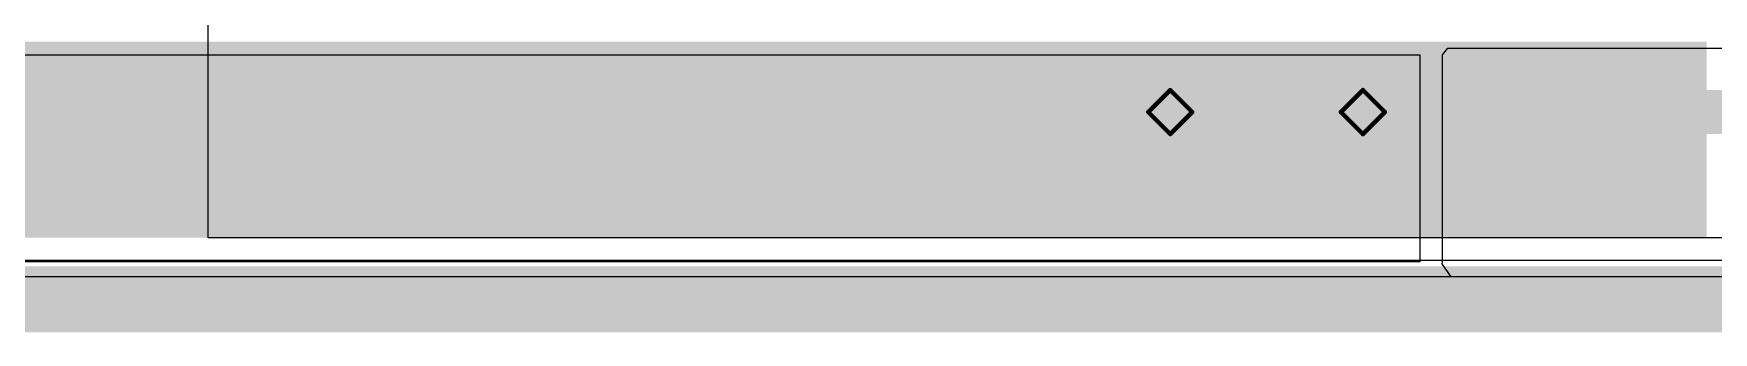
# Model space of a CAD drawing. Header units: inches. Extents: x -31 to 249, y -28 to 261.
# Drawn here: x 79.4 to 98.76, y -0.38 to 3.06 of the extents above; entities that cross this region are included whole.
import ezdxf

# ---------------------------------------------------------------- set-up
doc = ezdxf.new("R2010")
doc.units = ezdxf.units.IN
for name, color, linetype in [('Board Outline', 216, 'Continuous'), ('Bottom Layer', 5, 'Continuous'), ('Bottom Solder', 6, 'Continuous'), ('Drill Drawing', 1, 'Continuous'), ('Top Layer', 1, 'Continuous'), ('Top Overlay', 2, 'Continuous'), ('Top Solder', 216, 'Continuous'), ('Via Holes', 16, 'Continuous')]:
    doc.layers.add(name, color=color, linetype=linetype)

# ---------------------------------------------------------------- blocks, each defined once
blk = doc.blocks.new('1_1376430_8_40')
at = {"layer": 'Top Overlay'}
blk.add_lwpolyline([(-56.35, -18.833, 0.127, 0.127, 0), (56.35, -18.833, 0.127, 0.127, 0)], format="xyseb", dxfattribs=at)
blk.add_lwpolyline([(-56.35, -18.833, 0.127, 0.127, 0), (56.35, -18.833, 0.127, 0.127, 0)], format="xyseb", dxfattribs=at)

msp = doc.modelspace()

# ---------------------------------------------------------------- hatches: boundary and pattern name
at = {"layer": 'Bottom Layer'}
h = msp.add_hatch(color=5, dxfattribs=at)
edge = h.paths.add_edge_path()
edge.add_arc((92.498, 2.159), 0.3, 0, 360)
h = msp.add_hatch(color=5, dxfattribs=at)
edge = h.paths.add_edge_path()
edge.add_arc((94.719, 2.159), 0.3, 0, 360)
at = {"layer": 'Bottom Solder'}
h = msp.add_hatch(color=6, dxfattribs=at)
edge = h.paths.add_edge_path()
edge.add_arc((92.498, 2.159), 0.402, 0, 360)
h = msp.add_hatch(color=6, dxfattribs=at)
edge = h.paths.add_edge_path()
edge.add_arc((94.719, 2.159), 0.402, 0, 360)
at = {"layer": 'Top Layer'}
msp.add_hatch(color=1, dxfattribs=at).paths.add_polyline_path([(32.512, 0.711), (98.683, 0.711), (98.683, 2.972), (32.512, 2.972)])
h = msp.add_hatch(color=1, dxfattribs=at)
edge = h.paths.add_edge_path()
edge.add_arc((92.498, 2.159), 0.3, 0, 360)
h = msp.add_hatch(color=1, dxfattribs=at)
edge = h.paths.add_edge_path()
edge.add_arc((94.719, 2.159), 0.3, 0, 360)
at = {"layer": 'Top Solder'}
h = msp.add_hatch(color=216, dxfattribs=at)
edge = h.paths.add_edge_path()
edge.add_arc((92.498, 2.159), 0.402, 0, 360)
h = msp.add_hatch(color=216, dxfattribs=at)
edge = h.paths.add_edge_path()
edge.add_arc((94.719, 2.159), 0.402, 0, 360)
at = {"layer": 'Via Holes'}
h = msp.add_hatch(color=7, dxfattribs=at)
edge = h.paths.add_edge_path()
edge.add_arc((92.498, 2.159), 0.15, 0, 360)
h = msp.add_hatch(color=7, dxfattribs=at)
edge = h.paths.add_edge_path()
edge.add_arc((94.719, 2.159), 0.15, 0, 360)

# ---------------------------------------------------------------- linework, layer by layer
at = {"layer": 'Board Outline'}
msp.add_lwpolyline([(0, 0, 0.762, 0.762, 0), (135, 0, 0.762, 0.762, 0)], format="xyseb", dxfattribs=at)
at = {"layer": 'Bottom Layer'}
for p, q in [((2.21, 2.819), (95.377, 2.819)), ((95.377, 2.819), (95.377, 0.432)), ((95.636, 2.819), (95.699, 2.896)), ((95.636, 0.432), (95.636, 2.819)), ((95.699, 2.896), (125.73, 2.896)), ((95.377, 0.432), (0.259, 0.432)), ((95.632, 0.411), (95.636, 0.432)), ((95.736, 0.259), (95.632, 0.411)), ((134.741, 0.259), (95.736, 0.259))]:
    msp.add_line(p, q, dxfattribs=at)
at = {"layer": 'Drill Drawing'}
for points in [[(92.244, 2.159, 0.0508, 0.0508, 0), (92.498, 2.413, 0.0508, 0.0508, 0)], [(92.498, 2.413, 0.0508, 0.0508, 0), (92.752, 2.159, 0.0508, 0.0508, 0)], [(94.465, 2.159, 0.0508, 0.0508, 0), (94.719, 2.413, 0.0508, 0.0508, 0)], [(94.719, 2.413, 0.0508, 0.0508, 0), (94.973, 2.159, 0.0508, 0.0508, 0)], [(92.244, 2.159, 0.0508, 0.0508, 0), (92.498, 1.905, 0.0508, 0.0508, 0)], [(92.498, 1.905, 0.0508, 0.0508, 0), (92.752, 2.159, 0.0508, 0.0508, 0)], [(94.465, 2.159, 0.0508, 0.0508, 0), (94.719, 1.905, 0.0508, 0.0508, 0)], [(94.719, 1.905, 0.0508, 0.0508, 0), (94.973, 2.159, 0.0508, 0.0508, 0)]]:
    msp.add_lwpolyline(points, format="xyseb", dxfattribs=at)
for points in [[(92.486, 2.413, 0.0254, 0.0254, 1), (92.511, 2.413, 0.0254, 0.0254, 1)], [(92.486, 2.413, 0.0254, 0.0254, 1), (92.511, 2.413, 0.0254, 0.0254, 1)], [(94.706, 2.413, 0.0254, 0.0254, 1), (94.732, 2.413, 0.0254, 0.0254, 1)], [(94.706, 2.413, 0.0254, 0.0254, 1), (94.732, 2.413, 0.0254, 0.0254, 1)], [(92.232, 2.159, 0.0254, 0.0254, 1), (92.257, 2.159, 0.0254, 0.0254, 1)], [(92.232, 2.159, 0.0254, 0.0254, 1), (92.257, 2.159, 0.0254, 0.0254, 1)], [(92.74, 2.159, 0.0254, 0.0254, 1), (92.765, 2.159, 0.0254, 0.0254, 1)], [(92.74, 2.159, 0.0254, 0.0254, 1), (92.765, 2.159, 0.0254, 0.0254, 1)], [(94.452, 2.159, 0.0254, 0.0254, 1), (94.478, 2.159, 0.0254, 0.0254, 1)], [(94.452, 2.159, 0.0254, 0.0254, 1), (94.478, 2.159, 0.0254, 0.0254, 1)], [(94.96, 2.159, 0.0254, 0.0254, 1), (94.986, 2.159, 0.0254, 0.0254, 1)], [(94.96, 2.159, 0.0254, 0.0254, 1), (94.986, 2.159, 0.0254, 0.0254, 1)], [(92.486, 1.905, 0.0254, 0.0254, 1), (92.511, 1.905, 0.0254, 0.0254, 1)], [(92.486, 1.905, 0.0254, 0.0254, 1), (92.511, 1.905, 0.0254, 0.0254, 1)], [(94.706, 1.905, 0.0254, 0.0254, 1), (94.732, 1.905, 0.0254, 0.0254, 1)], [(94.706, 1.905, 0.0254, 0.0254, 1), (94.732, 1.905, 0.0254, 0.0254, 1)]]:
    msp.add_lwpolyline(points, format="xyseb", close=True, dxfattribs=at)
at = {"layer": 'Top Layer'}
for p, q in [((81.407, 0.711), (81.407, 15.223)), ((103.59, 0.711), (81.407, 0.711)), ((32.512, 0.452), (103.59, 0.452)), ((134.741, 0.259), (0.259, 0.259))]:
    msp.add_line(p, q, dxfattribs=at)
msp.add_lwpolyline([(94.719, 2.159, 0.508, 0.508, 0), (119.977, 2.159, 0.508, 0.508, 0)], format="xyseb", dxfattribs=at)
msp.add_lwpolyline([(94.592, 2.159, 0.254, 0.254, 1), (94.846, 2.159, 0.254, 0.254, 1)], format="xyseb", close=True, dxfattribs=at)

# ---------------------------------------------------------------- block references
msp.add_blockref('1_1376430_8_40', (67.535, 18.842))

doc.saveas('drawing.dxf')
